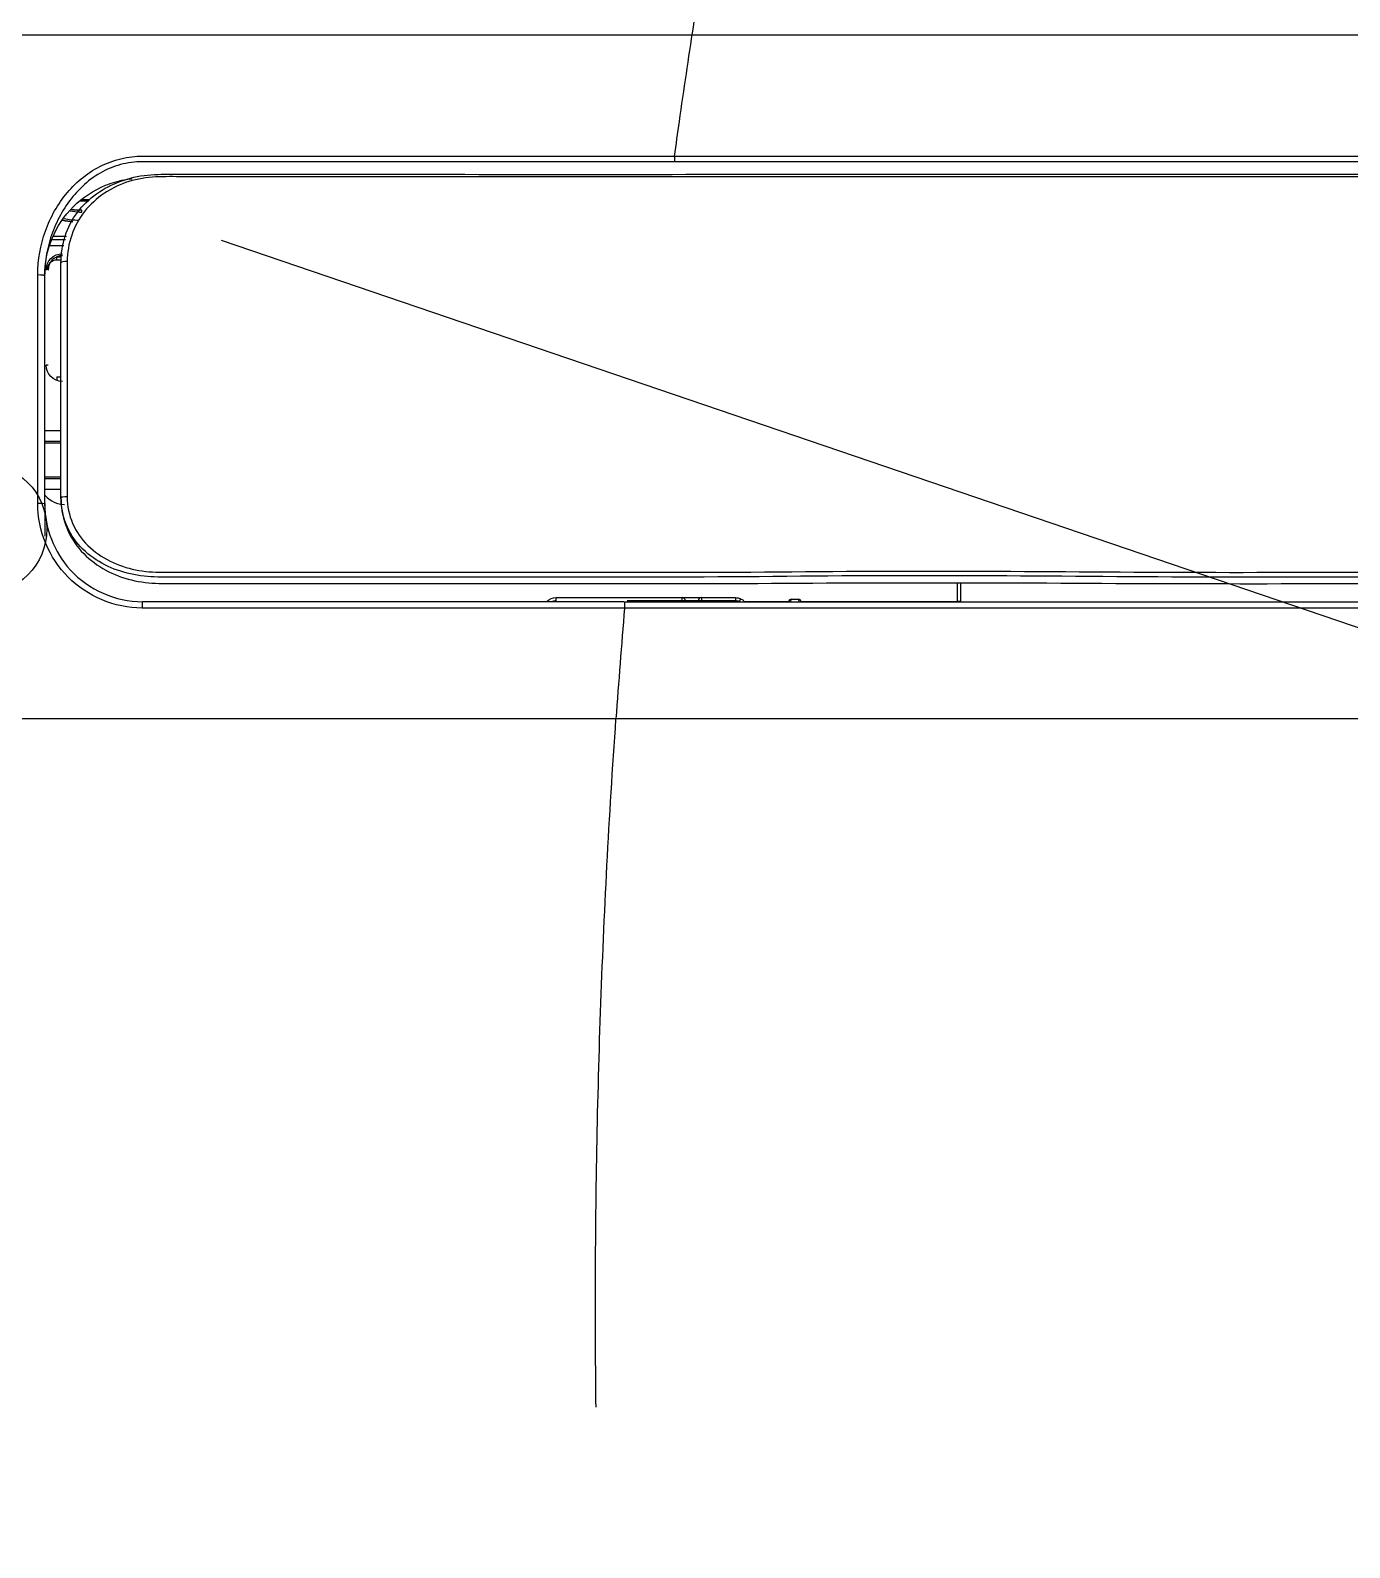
# Model space of a CAD drawing. Header units: millimetres. Extents: x 145965 to 228269, y 99354 to 115204.
# Drawn here: x 176453.5 to 176651.7, y 101987.4 to 102215.4 of the extents above; entities that cross this region are included whole.
import ezdxf

# ---------------------------------------------------------------- set-up
doc = ezdxf.new("R2010")
doc.units = ezdxf.units.MM
doc.header["$LTSCALE"] = 50
doc.linetypes.add('HIDDEN', pattern=[9.525, 6.35, -3.175])

# ---------------------------------------------------------------- blocks, each defined once
blk = doc.blocks.new('acrjtlf')
at = {"color": 1, "linetype": 'HIDDEN'}
blk.add_line((1571303.38, 1745562.22), (1570010.6, 1746002.87), dxfattribs=at)
at = {"color": 8}
for p, q in [((1570078.68, 1745976.65), (1570078.68, 1745976.65)), ((1570080, 1745976.22), (1570080, 1745976.22)), ((1570081.22, 1745977.88), (1570080.07, 1745977.88)), ((1570080.31, 1745978.08), (1570081.46, 1745978.08)), ((1570081.46, 1745978.08), (1570080.31, 1745978.08)), ((1570080.33, 1745976.51), (1570080.33, 1745976.51)), ((1570075.79, 1745972.13), (1570077.88, 1745972.13)), ((1570076, 1745972.62), (1570078.01, 1745972.62)), ((1570077.61, 1745971.16), (1570075.45, 1745971.16)), ((1570076.58, 1745969.51), (1570077.23, 1745969.51)), ((1570076.58, 1745969.02), (1570076.58, 1745969.51)), ((1570076.92, 1745969.51), (1570076.92, 1745969.63)), ((1570077.19, 1745969.02), (1570076.58, 1745969.02)), ((1570075.26, 1745953.24), (1570074.97, 1745953.24)), ((1570076.58, 1745951.49), (1570076.58, 1745951)), ((1570076.58, 1745951.49), (1570077.19, 1745951.49)), ((1570077.19, 1745943.34), (1570074.74, 1745943.34)), ((1570074.74, 1745941.82), (1570077.19, 1745941.82)), ((1570077.19, 1745941.5), (1570074.74, 1745941.5)), ((1570074.74, 1745936.46), (1570077.19, 1745936.46)), ((1570077.19, 1745936.15), (1570074.74, 1745936.15)), ((1570074.74, 1745934.62), (1570077.19, 1745934.62)), ((1570074.77, 1745932.43), (1570074.77, 1745927.53)), ((1570211.86, 1745917.73), (1570211.86, 1745920.53)), ((1570212.35, 1745920.53), (1570212.35, 1745917.73)), ((1570151.59, 1745917.81), (1570151.59, 1745918.3)), ((1570151.59, 1745918.3), (1570170.49, 1745918.3)), ((1570161.85, 1745917.69), (1571152.13, 1745917.69)), ((1570170.49, 1745917.81), (1570162.24, 1745917.81)), ((1570170.49, 1745917.81), (1570170.49, 1745918.3)), ((1570170.49, 1745918.3), (1570173.42, 1745918.3)), ((1570170.98, 1745917.81), (1570170.49, 1745917.81)), ((1570170.49, 1745917.69), (1570170.49, 1745917.81)), ((1570170.98, 1745917.81), (1570170.98, 1745917.69)), ((1570172.94, 1745917.81), (1570170.98, 1745917.81)), ((1570173.42, 1745917.81), (1570172.94, 1745917.81)), ((1570172.94, 1745917.69), (1570172.94, 1745917.81)), ((1570173.42, 1745918.3), (1570178.52, 1745918.3)), ((1570173.42, 1745918.3), (1570173.42, 1745917.81)), ((1570173.42, 1745917.81), (1570173.42, 1745917.69)), ((1570178.52, 1745917.81), (1570173.42, 1745917.81)), ((1570178.52, 1745918.3), (1570178.52, 1745917.81)), ((1570179.28, 1745918.14), (1570179.09, 1745917.69)), ((1570179.89, 1745917.73), (1570186.48, 1745917.73)), ((1570186.94, 1745918.05), (1570187.92, 1745918.05)), ((1570188.38, 1745917.73), (1570211.86, 1745917.73)), ((1570211.86, 1745917.73), (1570211.86, 1745917.69)), ((1570212.35, 1745917.73), (1570211.86, 1745917.73)), ((1570212.35, 1745917.69), (1570212.35, 1745917.73)), ((1571152.11, 1745916.73), (1570161.85, 1745916.73)), ((1571153.41, 1745900.07), (1570160.57, 1745900.07))]:
    blk.add_line(p, q, dxfattribs=at)
at = {"color": 1, "linetype": 'HIDDEN'}
blk.add_lwpolyline([(1571303.38, 1746002.87), (1571303.38, 1745562.22), (1570010.6, 1745562.22), (1570010.6, 1746002.87)], close=True, dxfattribs=at)
at = {"color": 1, "ltscale": 5}
blk.add_circle((1570065.29, 1745928.65), 9.79, dxfattribs=at)
at = {"color": 8, "extrusion": (4.36965e-22, 1.78405e-06, -1)}
for centre, radius, start, end in [((-1570080.33, 1745986.3, 3.11), 10.09, 271.9087, 279.9474), ((-1570080.33, 1745986.3, 3.11), 9.79, 270, 278.8915), ((-1570079.84, 1745986.3, 3.11), 11.55, 274.2264, 281.8969)]:
    blk.add_arc(centre, radius, start, end, dxfattribs=at)
at = {"color": 8, "extrusion": (-4.36965e-22, -1.78405e-06, 1)}
for centre, radius, start, end in [((1570080.33, 1745986.3, -3.11), 9.79, 260.9749, 268.0634), ((1570079.84, 1745986.3, -3.11), 11.55, 258.0221, 265.7489), ((1570079.84, 1745986.3, -3.11), 11.26, 258.8284, 270)]:
    blk.add_arc(centre, radius, start, end, dxfattribs=at)
at = {"color": 8, "extrusion": (0, 0, -1)}
for centre, radius, start, end in [((-1570077.41, 1745967.53), 2.45, 0, 90), ((-1570077.41, 1745953.24), 2.45, 270, 0), ((-1570151.59, 1745916.34), 1.96, 44.0902, 90), ((-1570178.52, 1745916.34), 1.96, 90, 112.9871)]:
    blk.add_arc(centre, radius, start, end, dxfattribs=at)
at = {"color": 8}
for centre, radius, start, end in [((1570077.41, 1745967.53), 2.15, 90, 180), ((1570076.58, 1745967.55), 1.47, 90, 180), ((1570151.59, 1745916.34), 1.47, 90, 112.3383), ((1570170.49, 1745917.81), 0.49, 0, 90), ((1570173.42, 1745917.81), 0.49, 90, 180), ((1570178.52, 1745916.34), 1.47, 67.0129, 90), ((1570186.94, 1745917.56), 0.49, 90, 164.4244), ((1570187.92, 1745917.56), 0.49, 15.5756, 90)]:
    blk.add_arc(centre, radius, start, end, dxfattribs=at)
for centre, major_axis, ratio, start_param, end_param in [((1570080.34, 1745986.3), (0.53, 10.07), 0.999999, 3.160229, 3.194513), ((1570080.33, 1745976.22), (0, -0.294), 0.033315, 1.570795, 3.141593), ((1570078.17, 1745968.61), (0.979, 0), 0.196079, 1.608953, 3.141593), ((1570077.71, 1745939.22), (0, -6.92), 0.707107, 5.639684, 6.283185), ((1570078.17, 1745933.36), (-0.979, 0), 0.074744, 4.759147, 6.283185), ((1570073.76, 1745932.38), (-0.979, 0), 0.07156, 3.153473, 4.767184), ((1570089.43, 1745916.71), (0, 0.979), 0.039733, 0.029781, 1.540115), ((1570179.44, 1745917.48), (0.307, 0.382), 0.614856, 5.699141, 6.283185), ((1570186.94, 1745917.56), (0, 0.49), 0.4, 0, 1.298954), ((1570187.92, 1745917.56), (0, 0.49), 0.4, 4.984232, 6.283185)]:
    blk.add_ellipse(centre, major_axis=major_axis, ratio=ratio, start_param=start_param, end_param=end_param, dxfattribs=at)
for points, knots in [([(1570169.37, 1745984.64), (1570169.61, 1745986.39), (1570170.53, 1745992.94), (1570171.84, 1746001.74), (1570173.11, 1746009.79), (1570173.74, 1746013.72), (1570174.06, 1746015.72), (1570174.21, 1746016.57), (1570174.26, 1746016.88)], [0, 0, 0, 0, 0.156829, 0.590095, 0.806728, 0.915045, 0.969203, 1, 1, 1, 1]), ([(1570073.71, 1745966.84), (1570073.72, 1745969.08), (1570074.1, 1745971.27), (1570075.6, 1745975.48), (1570076.72, 1745977.46), (1570079.59, 1745980.86), (1570081.38, 1745982.31), (1570084.43, 1745983.75), (1570085.52, 1745984.11), (1570087.69, 1745984.57), (1570088.79, 1745984.65), (1570098.72, 1745984.67), (1570107.55, 1745984.65), (1570134.04, 1745984.65), (1570151.7, 1745984.65), (1570169.37, 1745984.64)], [0, 0, 0, 0, 0.0625, 0.0625, 0.125, 0.125, 0.1875, 0.1875, 0.21875, 0.21875, 0.25, 0.25, 0.5, 0.5, 1, 1, 1, 1]), ([(1570169.37, 1745983.77), (1570151.96, 1745983.78), (1570134.54, 1745983.78), (1570108.43, 1745983.78), (1570099.73, 1745983.77), (1570089.93, 1745983.79), (1570088.84, 1745983.83), (1570086.69, 1745983.55), (1570085.61, 1745983.26), (1570082.49, 1745981.97), (1570080.7, 1745980.57), (1570077.81, 1745977.19), (1570076.68, 1745975.22), (1570075.53, 1745972.11), (1570075.24, 1745971.03), (1570074.84, 1745968.86), (1570074.74, 1745967.72), (1570074.74, 1745966.65)], [0, 0, 0, 0, 0.5, 0.5, 0.75, 0.75, 0.78125, 0.78125, 0.8125, 0.8125, 0.875, 0.875, 0.9375, 0.9375, 0.96875, 0.96875, 1, 1, 1, 1]), ([(1570169.36, 1745984.64), (1570177.82, 1745984.64), (1570186.27, 1745984.64), (1570200.8, 1745984.64), (1570206.86, 1745984.64), (1570219, 1745984.64), (1570225.07, 1745984.64), (1570243.27, 1745984.64), (1570255.41, 1745984.64), (1570273.61, 1745984.64), (1570279.68, 1745984.64), (1570291.82, 1745984.64), (1570297.89, 1745984.64), (1570316.09, 1745984.64), (1570328.23, 1745984.64), (1570346.43, 1745984.64), (1570352.5, 1745984.64), (1570364.64, 1745984.64), (1570370.71, 1745984.64), (1570382.84, 1745984.64), (1570388.91, 1745984.64), (1570407.12, 1745984.64), (1570419.25, 1745984.64), (1570526.19, 1745984.64), (1570786.86, 1745984.64), (1570798.99, 1745984.64), (1570805.06, 1745984.64), (1570823.27, 1745984.64), (1570923.13, 1745984.64), (1570941.33, 1745984.64), (1570947.4, 1745984.64), (1570959.54, 1745984.64), (1570965.6, 1745984.64), (1570983.81, 1745984.64), (1570995.95, 1745984.64), (1571014.15, 1745984.64), (1571020.22, 1745984.64), (1571032.35, 1745984.64), (1571038.42, 1745984.64), (1571050.56, 1745984.64), (1571056.63, 1745984.64), (1571074.83, 1745984.64), (1571086.97, 1745984.64), (1571105.17, 1745984.64), (1571111.24, 1745984.64), (1571123.38, 1745984.64), (1571129.45, 1745984.64), (1571138.55, 1745984.64), (1571141.58, 1745984.64), (1571144.62, 1745984.64)], [0, 0, 0, 0, 0.046607, 0.046607, 0.08006, 0.08006, 0.113512, 0.113512, 0.180417, 0.180417, 0.213869, 0.213869, 0.247322, 0.247322, 0.314226, 0.314226, 0.347679, 0.347679, 0.381131, 0.381131, 0.414583, 0.414583, 0.481488, 0.481488, 0.514941, 0.514941, 0.548393, 0.548393, 0.615298, 0.615298, 0.64875, 0.64875, 0.682202, 0.682202, 0.749107, 0.749107, 0.78256, 0.78256, 0.816012, 0.816012, 0.849464, 0.849464, 0.916369, 0.916369, 0.949821, 0.949821, 0.983274, 0.983274, 1, 1, 1, 1]), ([(1571144.62, 1745983.77), (1571141.58, 1745983.77), (1571138.55, 1745983.77), (1571129.45, 1745983.78), (1571123.38, 1745983.78), (1571111.24, 1745983.78), (1571105.17, 1745983.77), (1571086.97, 1745983.77), (1571074.83, 1745983.77), (1571056.63, 1745983.78), (1571050.56, 1745983.78), (1571038.42, 1745983.78), (1571032.35, 1745983.78), (1571020.22, 1745983.78), (1571014.15, 1745983.78), (1570995.95, 1745983.78), (1570983.81, 1745983.78), (1570965.6, 1745983.78), (1570959.54, 1745983.78), (1570947.4, 1745983.78), (1570941.33, 1745983.78), (1570923.13, 1745983.78), (1570823.27, 1745983.78), (1570805.06, 1745983.78), (1570798.99, 1745983.78), (1570786.86, 1745983.78), (1570526.19, 1745983.78), (1570419.25, 1745983.78), (1570407.12, 1745983.78), (1570388.91, 1745983.78), (1570382.84, 1745983.78), (1570370.71, 1745983.78), (1570364.64, 1745983.78), (1570352.5, 1745983.78), (1570346.43, 1745983.78), (1570328.23, 1745983.78), (1570316.09, 1745983.78), (1570297.89, 1745983.78), (1570291.82, 1745983.78), (1570279.68, 1745983.78), (1570273.61, 1745983.78), (1570255.41, 1745983.78), (1570243.27, 1745983.78), (1570225.07, 1745983.77), (1570219, 1745983.77), (1570206.86, 1745983.78), (1570200.8, 1745983.78), (1570186.28, 1745983.78), (1570177.82, 1745983.77), (1570169.37, 1745983.77)], [0, 0, 0, 0, 0.016728, 0.016728, 0.05018, 0.05018, 0.083633, 0.083633, 0.150538, 0.150538, 0.183991, 0.183991, 0.217444, 0.217444, 0.250897, 0.250897, 0.317803, 0.317803, 0.351255, 0.351255, 0.384708, 0.384708, 0.451614, 0.451614, 0.485067, 0.485067, 0.51852, 0.51852, 0.585425, 0.585425, 0.618878, 0.618878, 0.652331, 0.652331, 0.685784, 0.685784, 0.752689, 0.752689, 0.786142, 0.786142, 0.819595, 0.819595, 0.886501, 0.886501, 0.919954, 0.919954, 0.953407, 0.953407, 1, 1, 1, 1]), ([(1570074.74, 1745966.65), (1570074.74, 1745968.58), (1570075.52, 1745972.41), (1570078.78, 1745977.33), (1570082.92, 1745980.06), (1570086.11, 1745981.02), (1570087.45, 1745981.21), (1570087.83, 1745981.25)], [0, 0, 0, 0, 0.270614, 0.541229, 0.811843, 0.94715, 1, 1, 1, 1]), ([(1570077.19, 1745968.61), (1570077.19, 1745971.35), (1570078.06, 1745974.03), (1570081.26, 1745978.32), (1570083.59, 1745979.94), (1570087.47, 1745981.35), (1570088.81, 1745981.65), (1570091.57, 1745981.94), (1570092.95, 1745981.92), (1570097.1, 1745981.92), (1570099.86, 1745981.92), (1570113.69, 1745981.92), (1570124.75, 1745981.91), (1570157.94, 1745981.9), (1570180.07, 1745981.91), (1570246.44, 1745981.91), (1570290.7, 1745981.91), (1570334.95, 1745981.91)], [0, 0, 0, 0, 0.03125, 0.03125, 0.0625, 0.0625, 0.078125, 0.078125, 0.09375, 0.09375, 0.125, 0.125, 0.25, 0.25, 0.5, 0.5, 1, 1, 1, 1]), ([(1570334.95, 1745981.54), (1570290.92, 1745981.54), (1570246.9, 1745981.54), (1570180.86, 1745981.55), (1570158.85, 1745981.55), (1570125.83, 1745981.55), (1570114.82, 1745981.55), (1570101.06, 1745981.55), (1570098.31, 1745981.55), (1570094.19, 1745981.55), (1570092.81, 1745981.58), (1570090.06, 1745981.45), (1570088.69, 1745981.23), (1570084.79, 1745980.01), (1570082.39, 1745978.43), (1570079.07, 1745974.19), (1570078.13, 1745971.52), (1570078.13, 1745968.8)], [0, 0, 0, 0, 0.5, 0.5, 0.75, 0.75, 0.875, 0.875, 0.90625, 0.90625, 0.921875, 0.921875, 0.9375, 0.9375, 0.96875, 0.96875, 1, 1, 1, 1]), ([(1570334.95, 1745921.38), (1570312.91, 1745921.38), (1570290.88, 1745921.38), (1570257.83, 1745921.38), (1570246.81, 1745921.35), (1570224.77, 1745921.53), (1570213.76, 1745921.6), (1570191.72, 1745921.58), (1570180.71, 1745921.38), (1570158.67, 1745921.39), (1570147.66, 1745921.38), (1570125.62, 1745921.39), (1570114.61, 1745921.39), (1570100.84, 1745921.39), (1570098.09, 1745921.39), (1570093.96, 1745921.4), (1570092.58, 1745921.35), (1570089.84, 1745921.45), (1570088.47, 1745921.64), (1570084.52, 1745922.64), (1570082, 1745923.94), (1570078.25, 1745927.92), (1570077.19, 1745930.61), (1570077.19, 1745933.36)], [0, 0, 0, 0, 0.25, 0.25, 0.375, 0.375, 0.5, 0.5, 0.625, 0.625, 0.75, 0.75, 0.875, 0.875, 0.90625, 0.90625, 0.921875, 0.921875, 0.9375, 0.9375, 0.96875, 0.96875, 1, 1, 1, 1]), ([(1570077.19, 1745933.36), (1570077.19, 1745931.97), (1570077.42, 1745930.57), (1570078.35, 1745927.96), (1570079.02, 1745926.77), (1570081.69, 1745923.54), (1570084.13, 1745922.06), (1570088.11, 1745920.82), (1570089.49, 1745920.58), (1570092.24, 1745920.39), (1570093.62, 1745920.42), (1570097.75, 1745920.41), (1570100.51, 1745920.41), (1570114.29, 1745920.41), (1570125.32, 1745920.41), (1570147.39, 1745920.4), (1570158.42, 1745920.41), (1570180.49, 1745920.4), (1570191.52, 1745920.53), (1570213.59, 1745920.55), (1570224.62, 1745920.51), (1570246.68, 1745920.38), (1570257.72, 1745920.4), (1570290.82, 1745920.4), (1570312.88, 1745920.4), (1570334.95, 1745920.4)], [0, 0, 0, 0, 0.015625, 0.015625, 0.03125, 0.03125, 0.0625, 0.0625, 0.078125, 0.078125, 0.09375, 0.09375, 0.125, 0.125, 0.25, 0.25, 0.375, 0.375, 0.5, 0.5, 0.625, 0.625, 0.75, 0.75, 1, 1, 1, 1]), ([(1570078.12, 1745933.43), (1570078.12, 1745930.68), (1570079.29, 1745928.03), (1570083.2, 1745924.2), (1570085.75, 1745923.02), (1570089.74, 1745922.21), (1570091.11, 1745922.12), (1570093.85, 1745922.11), (1570095.22, 1745922.12), (1570099.33, 1745922.11), (1570102.07, 1745922.11), (1570115.76, 1745922.11), (1570126.72, 1745922.11), (1570148.64, 1745922.11), (1570159.6, 1745922.12), (1570181.51, 1745922.1), (1570192.47, 1745922.28), (1570214.39, 1745922.3), (1570225.35, 1745922.24), (1570247.27, 1745922.07), (1570258.23, 1745922.11), (1570291.11, 1745922.1), (1570313.03, 1745922.1), (1570334.95, 1745922.11)], [0, 0, 0, 0, 0.03125, 0.03125, 0.0625, 0.0625, 0.078125, 0.078125, 0.09375, 0.09375, 0.125, 0.125, 0.25, 0.25, 0.375, 0.375, 0.5, 0.5, 0.625, 0.625, 0.75, 0.75, 1, 1, 1, 1]), ([(1570089.39, 1745916.74), (1570085.24, 1745916.74), (1570081.18, 1745918.46), (1570076.85, 1745922.81), (1570075.68, 1745924.55), (1570074.12, 1745928.35), (1570073.71, 1745930.38), (1570073.71, 1745932.45)], [0, 0, 0, 0, 0.5, 0.5, 0.75, 0.75, 1, 1, 1, 1]), ([(1570074.74, 1745932.38), (1570074.74, 1745928.76), (1570076.14, 1745925.14), (1570081.34, 1745919.47), (1570085.36, 1745917.67), (1570089.43, 1745917.69)], [0, 0, 0, 0, 0.472272, 0.472272, 1, 1, 1, 1]), ([(1570179.28, 1745918.14), (1570179.36, 1745918.11), (1570179.44, 1745918.07), (1570179.58, 1745917.98), (1570179.65, 1745917.94), (1570179.72, 1745917.88), (1570179.73, 1745917.87), (1570179.74, 1745917.86)], [0, 0, 0, 0, 0.467762, 0.467762, 0.915321, 0.915321, 1, 1, 1, 1]), ([(1570160.57, 1745900.07), (1570152.66, 1745900.07), (1570136.85, 1745900.07), (1570113.13, 1745900.07), (1570089.41, 1745900.07), (1570065.72, 1745900.07), (1570042.05, 1745900.07), (1570018.42, 1745900.07), (1569998.78, 1745900.07), (1569985.08, 1745900.07), (1569978.51, 1745900.07), (1569975.84, 1745900.07), (1569975.12, 1745900.07)], [0, 0, 0, 0, 0.127521, 0.255042, 0.382563, 0.510084, 0.637605, 0.765126, 0.892647, 0.956408, 0.988288, 1, 1, 1, 1]), ([(1570157.58, 1745796.67), (1570157.52, 1745801.76), (1570157.4, 1745821.55), (1570158, 1745856.04), (1570159.54, 1745885.4), (1570160.57, 1745900.07)], [0, 0, 0, 0, 0.147518, 0.573759, 1, 1, 1, 1])]:
    blk.add_open_spline(points, degree=3, knots=knots, dxfattribs=at)
for points in [[(1570169.36, 1745984.64), (1570169.37, 1745984.35), (1570169.37, 1745984.02), (1570169.37, 1745983.77)], [(1570077.19, 1745933.36), (1570077.19, 1745945.2), (1570077.19, 1745956.96), (1570077.19, 1745968.61)], [(1570078.13, 1745968.8), (1570078.13, 1745957.12), (1570078.13, 1745945.31), (1570078.12, 1745933.43)], [(1570073.71, 1745932.45), (1570073.71, 1745943.99), (1570073.71, 1745955.47), (1570073.72, 1745966.84)], [(1570073.71, 1745966.84), (1570074.24, 1745966.84), (1570074.74, 1745966.75), (1570074.74, 1745966.65)], [(1570074.74, 1745966.65), (1570074.74, 1745955.32), (1570074.74, 1745943.89), (1570074.74, 1745932.38)], [(1570161.77, 1745917.69), (1570137.65, 1745917.69), (1570113.53, 1745917.69), (1570089.43, 1745917.69)], [(1570161.85, 1745917.69), (1570161.85, 1745917.68), (1570161.85, 1745917.23), (1570161.85, 1745916.73)], [(1570161.85, 1745916.73), (1570137.69, 1745916.73), (1570113.53, 1745916.74), (1570089.39, 1745916.74)], [(1570161.85, 1745916.73), (1570161.39, 1745911.18), (1570160.96, 1745905.62), (1570160.57, 1745900.07)]]:
    blk.add_open_spline(points, degree=3, dxfattribs=at)

msp = doc.modelspace()

# ---------------------------------------------------------------- block references
at = {"color": 0, "rotation": 360}
msp.add_blockref('acrjtlf', (-1393619.08, -1643788.1), dxfattribs=at)

doc.saveas('drawing.dxf')
